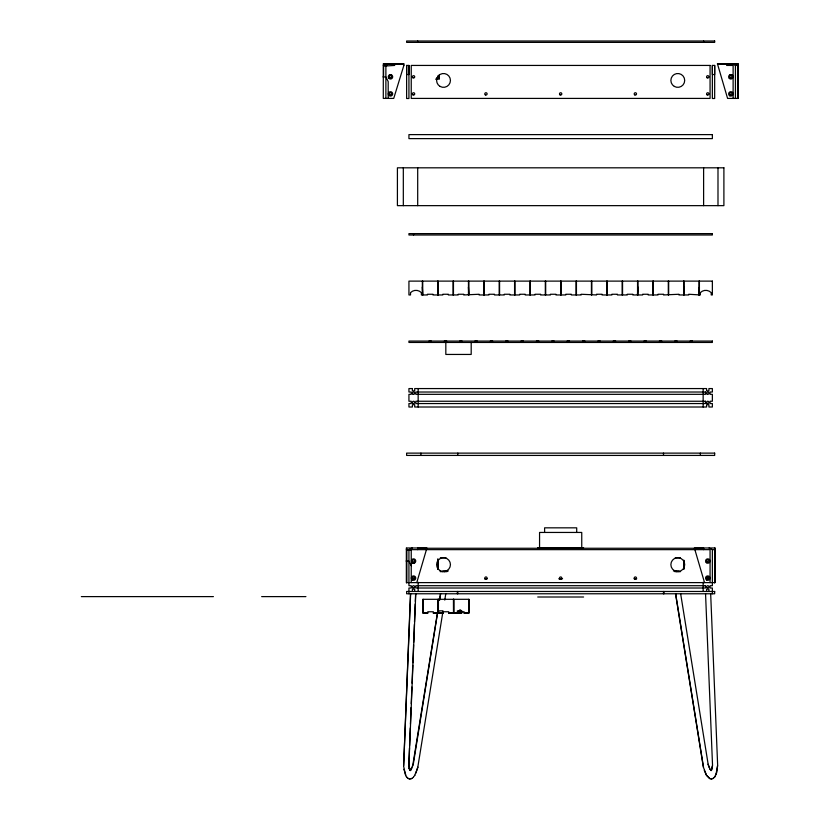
<?xml version="1.0" encoding="UTF-8"?>
<svg xmlns="http://www.w3.org/2000/svg" width="820" height="820" viewBox="0 0 820 820"><rect width="100%" height="100%" fill="white"/><g stroke="black" fill="none" stroke-linecap="round" stroke-linejoin="round"><path stroke-width="1.23" d="M383.299 77.305L383.299 76.352M406.351 561.515L406.351 560.552M406.628 549.646L406.628 582.702L406.628 548.262M406.628 65.436L406.628 74.528L408.934 74.528L408.934 65.436L406.628 65.436L406.628 98.502L408.934 98.502L408.934 65.436M712.365 65.436L712.365 74.528L714.671 74.528L714.671 65.436L712.365 65.436L712.365 98.502L714.671 98.502L714.671 65.436M416.775 582.61L426.923 547.986L406.351 547.986L406.351 582.61L714.948 582.61L714.948 547.986L694.386 547.986L704.534 582.61M737.733 65.436L737.733 98.41L737.733 64.052L717.438 64.052M738.01 98.41L738.01 63.775L717.438 63.775L727.586 98.41L738.01 98.41L738.01 63.775M403.645 765.675L410.492 593.772M410.635 593.772L403.635 766.075L405.428 774.88M408.76 765.818L409.477 747.983M409.569 745.564L410.277 727.945M410.43 724.111L411.086 707.496M411.24 703.662L411.906 687.057M412.06 683.224L412.767 665.327M412.87 662.775L413.587 644.889M413.69 642.326L414.397 624.44M414.5 621.888L415.217 603.991M415.32 601.439L415.627 593.772M415.76 593.772L408.903 765.408L410.113 770.574L409.723 770M437.47 612.745L412.655 766.064M439.499 600.096L440.514 593.772M437.603 612.745L413.3 764.209L410.451 770.277L410.83 769.816M439.633 600.096L440.647 593.772M442.943 611.443L417.81 767.141L415.904 773.075M444.768 600.086L445.783 593.772M716.803 771.948L717.531 765.675M417.954 767.141L414.766 775.259M715.87 774.88L717.664 765.675L710.673 593.772M716.741 772.583L714.548 777.165M412.132 767.786L410.072 770.431L410.553 770.185M437.644 78.628L438.679 76.834M715.071 776.591L712.918 778.59M413.546 776.889L414.899 775.259M710.971 770.574L712.406 765.818M711.114 770.574L712.293 768.278L712.088 768.914L712.539 765.408L705.548 593.772M411.855 778.395L413.3 777.35M713.554 778.252L711.657 778.949M383.299 65.436L385.882 65.436L389.141 63.775M406.351 549.646L408.934 549.646L412.193 547.986M410.205 770.431L410.697 770.185L409.836 770.39M411.373 778.641L411.999 778.395M710.807 770.431L711.606 770.236M411.507 778.641L409.518 778.949M710.94 770.431L711.473 770.39L709.915 769.221M711.124 779L711.791 778.949M383.575 64.052L403.86 64.052M732.168 63.775L735.427 65.436L738.01 65.436M389.449 75.03L391.529 75.03M729.779 75.03L731.85 75.03M435.563 79.14L439.376 79.14L439.376 74.528M422.31 287.113L422.771 294.954M437.665 287.113L438.126 294.954M468.425 287.113L468.886 294.954M637.939 287.113L637.478 294.954M684.054 287.113L683.593 294.954M699.409 287.113L698.947 294.954M537.725 547.657L583.584 547.657M417.698 548.262L703.611 548.262M709.105 547.986L712.365 549.646L714.948 549.646M406.628 550.333L411.24 550.333M440.36 557.805L446.07 557.805M675.239 557.805L680.446 557.805M406.628 561.167L408.934 561.167L411.24 565.779M412.511 562.827L414.582 562.827M437.665 563.801L438.126 569.398M684.054 563.801L683.593 568.28M448.355 570.945L442.82 570.945L442.82 571.643M673.394 570.945L678.929 570.945L678.929 571.643M446.664 571.181L444.358 571.643M674.788 571.181L677.095 571.643M440.145 571.643L447.043 571.643M674.788 571.643L680.549 571.643M484.61 578.787L487.172 578.787M558.738 578.787L562.571 578.787M634.137 578.787L636.689 578.787M81.344 596.611L213.415 596.611M261.652 596.611L305.921 596.611M537.725 597.001L583.584 597.001M458.759 611.054L459.682 611.054M460.604 611.115L461.516 611.115L461.516 612.868L460.604 612.868M458.759 611.218L459.682 611.218M458.759 611.412L460.604 611.32M458.759 611.638L459.682 611.638M460.758 611.761L464.079 611.761L464.079 613.145L468.855 613.145L468.814 599.307M458.759 611.874L459.682 611.874M458.759 611.986L459.682 611.986M459.682 612.653L460.604 612.653M427.804 612.868L422.884 613.001L422.884 599.307L468.999 599.307L468.999 613.001L464.079 613.001M433.339 613.001L443.169 613.001M448.704 613.001L458.544 613.145M409.969 770.39L410.502 770.431L409.836 770.236M410.184 779L408.247 778.59M709.802 778.641L711.258 779M409.703 770.236L410.369 770.431M710.745 770.185L711.237 770.431L710.479 769.816M709.935 778.641L706.409 775.259L704.257 770.41M408.391 778.59L406.628 777.165M709.443 778.395L706.543 775.259L703.355 767.141L675.526 593.772M410.328 770.574L409.016 768.278L409.211 768.914L408.77 765.408M407.888 778.252L406.238 776.591M406.371 776.591L403.881 769.262M710.058 769.221L708.008 764.209M709.31 767.786L708.142 764.209L680.651 593.772M703.519 767.274L675.659 593.772M458.759 612.191L458.851 613.114L458.851 611.32M735.427 65.436L735.427 98.41M735.089 63.775L727.114 63.775M733.121 98.41L733.121 65.436L726.663 65.436L726.663 63.775M717.992 167.813L717.992 205.646M714.948 547.986L714.948 582.61M712.365 549.646L712.365 585.705L710.069 585.705L710.069 588.012L712.365 588.012L712.365 593.772M710.069 582.61L710.069 549.646L411.24 549.646L411.24 582.61M708.91 591.466L708.91 589.16L706.604 589.16L706.604 591.466M703.611 41L703.611 42.384M703.611 167.813L703.611 205.646M703.611 547.986L703.611 549.646M703.15 388.567L703.15 407.007M703.15 582.241L703.15 591.466M700.382 453.122L700.382 455.428M699.409 281.116L699.409 294.954M699.04 281.116L699.04 294.954M692.459 341.069L690.163 341.069M684.034 281.116L684.034 294.954M684.034 560.316L684.034 569.121M683.665 281.116L683.665 294.954M683.665 560.316L683.665 569.121M677.095 341.069L674.788 341.069M668.669 281.116L668.669 294.954M668.3 281.116L668.3 294.954M663.954 591.466L663.954 593.772M663.493 453.122L663.493 455.428M663.493 591.466L663.493 593.772M661.72 341.069L659.413 341.069M653.294 281.116L653.294 294.954M652.925 281.116L652.925 294.954M646.345 341.069L644.048 341.069M637.919 281.116L637.919 294.954M637.55 281.116L637.55 294.954M630.98 341.069L628.673 341.069M622.554 281.116L622.554 294.954M622.185 281.116L622.185 294.954M615.605 341.069L613.309 341.069M607.179 281.116L607.179 294.954M606.81 281.116L606.81 294.954M600.24 341.069L597.934 341.069M591.804 281.116L591.804 294.954M591.435 281.116L591.435 294.954M584.865 341.069L582.559 341.069M581.749 547.657L581.749 532.447L539.56 532.447L539.56 547.657M576.706 532.447L576.706 527.834L544.603 527.834L544.603 532.447M576.439 281.116L576.439 294.954M576.07 281.116L576.07 294.954M569.49 341.069L567.184 341.069M561.064 281.116L561.064 294.954M560.695 281.116L560.695 294.954M554.115 341.069L551.819 341.069M545.689 281.116L545.689 294.954M545.32 281.116L545.32 294.954M538.75 341.069L536.444 341.069M530.325 281.116L530.325 294.954M529.956 281.116L529.956 294.954M523.375 341.069L521.079 341.069M514.95 281.116L514.95 294.954M514.581 281.116L514.581 294.954M508.01 341.069L505.704 341.069M499.575 281.116L499.575 294.954M499.206 281.116L499.206 294.954M492.635 341.069L490.329 341.069M484.21 281.116L484.21 294.954M483.841 281.116L483.841 294.954M477.26 341.069L474.954 341.069M471.192 342.452L471.192 354.445L445.824 354.445L445.824 342.452M468.835 281.116L468.835 294.954M468.466 281.116L468.466 294.954M462.029 341.069L459.723 341.069M460.604 613.114L460.604 609.936L459.682 609.936L459.682 613.114M457.816 453.122L457.816 455.428M457.816 591.466L457.816 593.772M457.355 591.466L457.355 593.772M457.375 613.114L457.375 610.859L461.793 610.859L461.793 613.114L453.767 613.145L453.808 599.307M453.624 599.307L453.624 613.001M453.46 281.116L453.46 294.954M453.439 599.307L453.491 613.145L448.704 613.145L448.704 611.761L443.169 611.761L443.169 613.145L438.392 613.145L438.444 599.307M453.091 281.116L453.091 294.954M446.664 341.069L444.358 341.069M442.954 613.145L442.954 610.838L438.803 610.838L438.803 613.145M438.259 599.307L438.259 613.001M438.095 281.116L438.095 294.954M438.095 559.066L438.095 569.336L437.726 559.066M438.075 599.307L438.116 613.145L433.339 613.145L433.339 611.761L427.804 611.761L427.804 613.145L423.028 613.145L423.069 599.307M437.726 281.116L437.726 294.954M431.289 341.069L428.983 341.069M422.72 281.116L422.72 294.954M422.351 281.116L422.351 294.954M420.926 453.122L420.926 455.428M418.159 388.567L418.159 407.007M418.159 582.241L418.159 591.466M417.698 41L417.698 42.384M417.698 167.813L417.698 205.646M417.698 547.986L417.698 549.646M414.705 591.466L414.705 589.16L412.398 589.16L412.398 591.466M413.546 233.618L413.546 235.002M408.934 549.646L408.934 585.705L411.24 585.705L411.24 588.012L408.934 588.012L408.934 593.772M403.317 167.813L403.317 205.646M394.645 63.775L394.645 65.436L383.575 66.133L383.575 76.967L385.882 76.967L388.188 81.58L388.188 98.41M394.092 63.775L386.117 63.775L386.363 64.237M385.882 65.436L385.882 98.41M437.542 76.157A1.148 1.148 0 0 1 436.722 77.982M414.366 576.819A1.148 1.148 0 0 1 414.366 578.448A1.148 1.148 0 0 1 412.737 578.448A1.148 1.148 0 0 1 412.737 576.819M708.87 577.936A1.148 1.148 0 0 1 707.178 578.633A1.148 1.148 0 0 1 706.942 576.819M708.572 576.819A1.148 1.148 0 0 1 708.87 577.331M714.671 548.262L714.671 582.702L714.671 548.262M403.86 65.436L393.723 98.41L383.299 98.41L383.299 63.775L403.86 63.775L403.86 65.436M714.671 41L406.628 41L406.628 42.384L714.671 42.384L714.671 41M710.069 65.436L411.24 65.436L411.24 98.41L710.069 98.41L710.069 65.436M712.365 134.613L408.934 134.613L408.934 138.621L712.365 138.621L712.365 134.613M723.896 167.813L397.413 167.813L397.413 205.646L723.896 205.646L723.896 167.813M712.365 233.618L408.934 233.618L408.934 235.002L712.365 235.002L712.365 233.618M712.365 281.116L408.934 281.116L408.934 294.954L410.523 294.954L410.523 292.648A7.554 7.554 0 0 1 421.388 292.648L421.388 294.954L427.456 294.954L427.456 294.257L432.981 294.257L432.981 294.954L442.82 294.954L442.82 294.257L448.355 294.257L448.355 294.954L458.195 294.954L458.195 294.257L463.72 294.257L463.72 294.954L479.095 294.257L479.095 294.954L488.935 294.954L488.935 294.257L494.47 294.257L494.47 294.954L504.31 294.954L504.31 294.257L509.835 294.257L509.835 294.954L519.685 294.954L519.685 294.257L525.21 294.257L525.21 294.954L535.05 294.954L535.05 294.257L540.585 294.257L540.585 294.954L550.425 294.954L550.425 294.257L555.95 294.257L555.95 294.954L565.8 294.954L565.8 294.257L571.325 294.257L571.325 294.954L581.165 294.954L581.165 294.257L596.54 294.954L596.54 294.257L602.064 294.257L602.064 294.954L611.904 294.954L611.904 294.257L617.439 294.257L617.439 294.954L627.279 294.954L627.279 294.257L632.814 294.257L632.814 294.954L642.644 294.954L642.644 294.257L648.179 294.257L648.179 294.954L658.019 294.954L658.019 294.257L663.554 294.257L663.554 294.954L678.929 294.257L678.929 294.954L688.759 294.954L688.759 294.257L700.331 294.954L700.331 292.648A7.554 7.554 0 0 1 711.207 292.648L711.207 294.954L712.365 294.954L712.365 281.116M712.365 341.069L408.934 341.069L408.934 342.452L712.365 342.452L712.365 341.069M412.398 388.567L408.934 388.567L408.934 392.021L411.24 392.021L411.24 394.328L408.934 394.328L408.934 401.246L411.24 401.246L411.24 403.553L408.934 403.553L408.934 407.007L412.398 407.007L412.398 404.701L414.705 404.701L414.705 407.007L706.604 407.007L706.604 404.701L708.91 404.701L708.91 407.007L712.365 407.007L712.365 403.553L710.069 403.553L710.069 401.246L712.365 401.246L712.365 394.328L710.069 394.328L710.069 392.021L712.365 392.021L712.365 388.567L708.91 388.567L708.91 390.873L706.604 390.873L706.604 388.567L414.705 388.567L414.705 390.873L412.398 390.873L412.398 388.567M705.456 392.021L415.853 392.021L415.853 394.328L705.456 394.328L705.456 392.021M705.456 401.246L415.853 401.246L415.853 403.553L705.456 403.553L705.456 401.246M714.671 453.122L406.628 453.122L406.628 455.428L714.671 455.428L714.671 453.122M705.456 585.705L415.853 585.705L415.853 588.012L705.456 588.012L705.456 585.705M714.671 591.466L406.628 591.466L406.628 593.772L714.671 593.772L714.671 591.466M412.972 394.174A1.148 1.148 0 0 0 414.705 393.18A1.148 1.148 0 0 0 412.972 392.175A1.148 1.148 0 0 0 412.972 394.174M412.972 403.399A1.148 1.148 0 0 0 414.705 402.394A1.148 1.148 0 0 0 412.972 401.4A1.148 1.148 0 0 0 412.972 403.399M707.178 394.174A1.148 1.148 0 0 0 708.91 393.18A1.148 1.148 0 0 0 707.178 392.175A1.148 1.148 0 0 0 707.178 394.174M706.942 403.214A1.148 1.148 0 0 0 708.87 402.702A1.148 1.148 0 0 0 707.455 401.287A1.148 1.148 0 0 0 706.942 403.214M389.91 94.894A1.148 1.148 0 0 0 391.642 93.89A1.148 1.148 0 0 0 389.91 92.896A1.148 1.148 0 0 0 389.91 94.894M389.91 77.828A1.148 1.148 0 0 0 391.642 76.834A1.148 1.148 0 0 0 389.91 75.829A1.148 1.148 0 0 0 389.91 77.828M389.029 78.464A2.193 2.193 0 0 0 392.636 77.285A2.193 2.193 0 0 0 389.818 74.743A2.193 2.193 0 0 0 389.029 78.464M634.782 94.894A1.148 1.148 0 0 0 636.515 93.89A1.148 1.148 0 0 0 634.782 92.896A1.148 1.148 0 0 0 634.782 94.894M560.08 94.894A1.148 1.148 0 0 0 561.803 93.89A1.148 1.148 0 0 0 560.08 92.896A1.148 1.148 0 0 0 560.08 94.894M485.368 94.894A1.148 1.148 0 0 0 487.101 93.89A1.148 1.148 0 0 0 485.368 92.896A1.148 1.148 0 0 0 485.368 94.894M707.178 77.828A1.148 1.148 0 0 0 708.91 76.834A1.148 1.148 0 0 0 707.178 75.829A1.148 1.148 0 0 0 707.178 77.828M707.178 94.894A1.148 1.148 0 0 0 708.91 93.89A1.148 1.148 0 0 0 707.178 92.896A1.148 1.148 0 0 0 707.178 94.894M412.972 94.894A1.148 1.148 0 0 0 414.705 93.89A1.148 1.148 0 0 0 412.972 92.896A1.148 1.148 0 0 0 412.972 94.894M412.972 77.828A1.148 1.148 0 0 0 414.705 76.834A1.148 1.148 0 0 0 412.972 75.829A1.148 1.148 0 0 0 412.972 77.828M440.063 86.418A6.919 6.919 0 0 0 450.436 80.432A6.919 6.919 0 0 0 440.063 74.436A6.919 6.919 0 0 0 440.063 86.418M674.327 86.418A6.919 6.919 0 0 0 684.7 80.432A6.919 6.919 0 0 0 674.327 74.436A6.919 6.919 0 0 0 674.327 86.418M730.241 94.894A1.148 1.148 0 0 0 731.973 93.89A1.148 1.148 0 0 0 730.241 92.896A1.148 1.148 0 0 0 730.241 94.894M730.241 77.828A1.148 1.148 0 0 0 731.973 76.834A1.148 1.148 0 0 0 730.241 75.829A1.148 1.148 0 0 0 730.241 77.828M729.718 95.786A2.193 2.193 0 0 0 733.008 93.89A2.193 2.193 0 0 0 729.718 91.994A2.193 2.193 0 0 0 729.718 95.786M729.349 78.464A2.193 2.193 0 0 0 732.957 77.285A2.193 2.193 0 0 0 730.138 74.743A2.193 2.193 0 0 0 729.349 78.464M389.029 95.52A2.193 2.193 0 0 0 392.636 94.351A2.193 2.193 0 0 0 389.818 91.809A2.193 2.193 0 0 0 389.029 95.52M707.178 579.094A1.148 1.148 0 0 0 708.91 578.1A1.148 1.148 0 0 0 707.178 577.095A1.148 1.148 0 0 0 707.178 579.094M706.666 579.996A2.193 2.193 0 0 0 709.946 578.1A2.193 2.193 0 0 0 706.666 576.193A2.193 2.193 0 0 0 706.666 579.996M706.297 562.663A2.193 2.193 0 0 0 709.905 561.485A2.193 2.193 0 0 0 707.086 558.953A2.193 2.193 0 0 0 706.297 562.663M707.178 562.028A1.148 1.148 0 0 0 708.91 561.034A1.148 1.148 0 0 0 707.178 560.029A1.148 1.148 0 0 0 707.178 562.028M412.972 579.094A1.148 1.148 0 0 0 414.705 578.1A1.148 1.148 0 0 0 412.972 577.095A1.148 1.148 0 0 0 412.972 579.094M412.972 562.028A1.148 1.148 0 0 0 414.705 561.034A1.148 1.148 0 0 0 412.972 560.029A1.148 1.148 0 0 0 412.972 562.028M440.063 570.617A6.919 6.919 0 0 0 450.436 564.631A6.919 6.919 0 0 0 440.063 558.635A6.919 6.919 0 0 0 440.063 570.617M674.327 570.617A6.919 6.919 0 0 0 684.7 564.631A6.919 6.919 0 0 0 674.327 558.635A6.919 6.919 0 0 0 674.327 570.617M634.782 579.094A1.148 1.148 0 0 0 636.515 578.1A1.148 1.148 0 0 0 634.782 577.095A1.148 1.148 0 0 0 634.782 579.094M560.08 579.094A1.148 1.148 0 0 0 561.803 578.1A1.148 1.148 0 0 0 560.08 577.095A1.148 1.148 0 0 0 560.08 579.094M485.368 579.094A1.148 1.148 0 0 0 487.101 578.1A1.148 1.148 0 0 0 485.368 577.095A1.148 1.148 0 0 0 485.368 579.094M412.45 579.996A2.193 2.193 0 0 0 415.74 578.1A2.193 2.193 0 0 0 412.45 576.193A2.193 2.193 0 0 0 412.45 579.996M412.081 562.663A2.193 2.193 0 0 0 415.689 561.485A2.193 2.193 0 0 0 412.87 558.953A2.193 2.193 0 0 0 412.081 562.663M412.972 587.858A1.148 1.148 0 0 0 414.705 586.853A1.148 1.148 0 0 0 412.972 585.859A1.148 1.148 0 0 0 412.972 587.858M707.178 587.858A1.148 1.148 0 0 0 708.91 586.853A1.148 1.148 0 0 0 707.178 585.859A1.148 1.148 0 0 0 707.178 587.858"/></g></svg>
